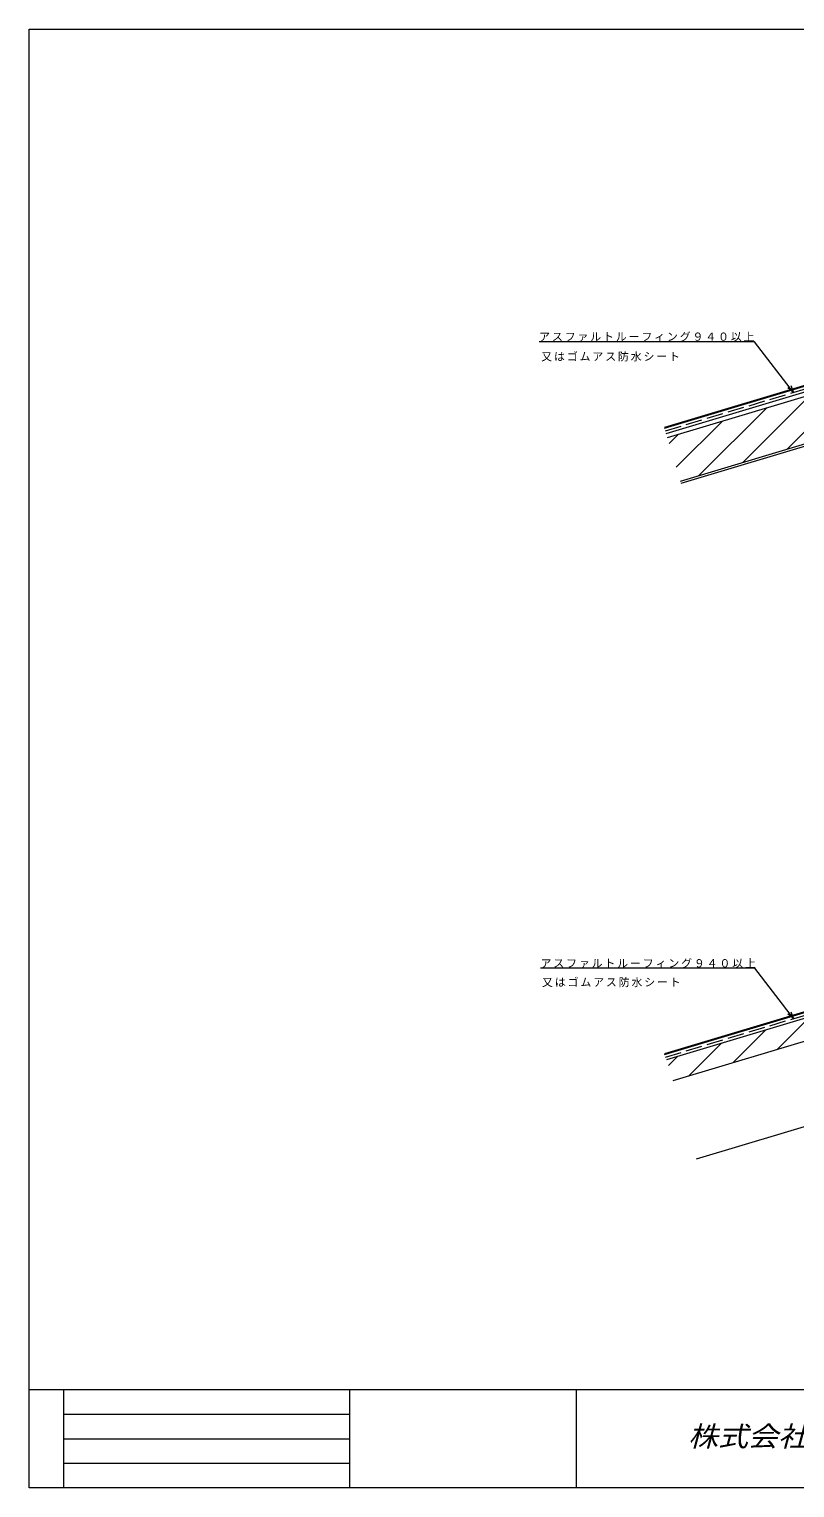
# Model space of a CAD drawing. Units: millimetres, scale not verified. Extents: x -567 to 1761, y -2125 to 401.
# Drawn here: x 627 to 1048, y -1263 to -461 of the extents above; entities that cross this region are included whole.
import ezdxf
from ezdxf.enums import TextEntityAlignment as Align

# ---------------------------------------------------------------- set-up
doc = ezdxf.new("R2010")
doc.units = ezdxf.units.MM
doc.header["$LTSCALE"] = 3
doc.linetypes.add('DASHED3', pattern=[4, 3, -1])
doc.layers.add('0-0_0', color=7, linetype='Continuous', lineweight=18)
doc.styles.add('HG丸ｺﾞｼｯｸM-PRO', font='')
doc.styles.add('ＭＳ ゴシック', font='')
doc.styles.get('HG丸ｺﾞｼｯｸM-PRO').set_extended_font_data('HG丸ｺﾞｼｯｸM-PRO')
doc.styles.get('ＭＳ ゴシック').set_extended_font_data('MS Gothic')

msp = doc.modelspace()

# ---------------------------------------------------------------- linework, layer by layer
at = {"layer": '0-0_0', "linetype": 'DASHED3'}
for p, q in [((976.544, -681.737), (1194, -616.499)), ((976.545, -1026.036), (1194, -960.799))]:
    msp.add_line(p, q, dxfattribs=at)
at = {"layer": '0-0_0'}
for p, q in [((977.664, -685.473), (1186.472, -622.831)), ((984.848, -709.417), (1193.654, -646.775)), ((1043.404, -691.851), (1080.69, -654.565)), ((1019.16, -699.125), (1056.448, -661.837)), ((994.916, -706.397), (1032.204, -669.111)), ((982.558, -701.785), (1007.96, -676.383)), ((978.642, -688.731), (983.716, -683.657)), ((977.291, -1027.378), (1190.552, -963.4)), ((1025.719, -977.23), (907.973, -977.23)), ((980.74, -1038.872), (1194, -974.894)), ((1046.996, -1004.9), (1025.719, -977.23)), ((1038.176, -1021.641), (1056.073, -1003.743)), ((989.688, -1036.187), (1007.586, -1018.289)), ((1013.932, -1028.914), (1031.83, -1011.016)), ((978.269, -1030.636), (983.342, -1025.562)), ((627, -1208.85), (1761, -1208.85)), ((645.9, -1208.85), (645.9, -1262.85)), ((802.923, -1208.85), (802.923, -1262.85)), ((927.46, -1208.85), (927.46, -1262.85)), ((645.9, -1222.35), (802.923, -1222.35)), ((645.9, -1235.85), (802.923, -1235.85)), ((645.9, -1249.35), (802.923, -1249.35))]:
    msp.add_line(p, q, dxfattribs=at)
at = {"layer": '0-0_0', "color": 3}
for p, q in [((1102.398, -641.997), (975.998, -679.917)), ((976.114, -680.299), (1102.898, -642.265)), ((1108.089, -984.589), (975.999, -1024.216)), ((976.114, -1024.599), (1108.589, -984.856))]:
    msp.add_line(p, q, dxfattribs=at)
at = {"layer": '0-0_0', "color": 4}
msp.add_line((985.194, -710.567), (1194, -647.925), dxfattribs=at)
at = {"layer": '0-0_0', "color": 2}
msp.add_line((993.67, -1081.974), (1194, -1021.875), dxfattribs=at)
at = {"layer": '0-0_0'}
msp.add_lwpolyline([(627, -460.95), (1761, -460.95), (1761, -1262.85), (627, -1262.85)], close=True, dxfattribs=at)
at = {"layer": '0-0_0', "color": 4}
msp.add_lwpolyline([(976.976, -683.173), (1185.782, -620.531), (1186.472, -622.831)], dxfattribs=at)
at = {"layer": '0-0_0'}
for points in [[(1046.996, -660.601), (1025.578, -632.749), (907.182, -632.749)], [(1045.462, -656.907), (1046.996, -660.601), (1043.82, -658.169)], [(1045.462, -1001.206), (1046.996, -1004.9), (1043.82, -1002.468)]]:
    msp.add_lwpolyline(points, dxfattribs=at)

# ---------------------------------------------------------------- texts
at = {"layer": '0-0_0', "color": 3, "style": 'HG丸ｺﾞｼｯｸM-PRO', "oblique": 15, "width": 1.1}
msp.add_text('株式会社コマスヤアルテック', height=11, dxfattribs=at).set_placement((988.993, -1243.35), align=Align.BOTTOM_LEFT)
at = {"layer": '0-0_0', "char_height": 4.399, "attachment_point": 7, "style": 'ＭＳ ゴシック'}
for s, insert in [('\\T1.17;アスファルトルーフィング９４０以上', (907.182, -632.749)), ('\\T1.17;又はゴムアス防水シート', (908.343, -643.667)), ('\\T1.17;アスファルトルーフィング９４０以上', (907.973, -977.23)), ('\\T1.17;又はゴムアス防水シート', (908.779, -987.641))]:
    msp.add_mtext(s, dxfattribs=dict(at, insert=insert))

doc.saveas('drawing.dxf')
